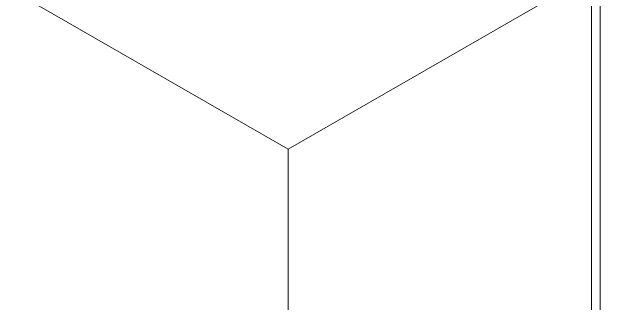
# Model space of a CAD drawing. Header units: millimetres. Extents: x 0 to 8410, y 0 to 5940.
# Drawn here: x 6921.4 to 6971.6, y 4851.2 to 4875 of the extents above; entities that cross this region are included whole.
import ezdxf

# ---------------------------------------------------------------- set-up
doc = ezdxf.new("R2010")
doc.units = ezdxf.units.MM
doc.header["$LTSCALE"] = 10
doc.layers.add('가시적인 것(ISO)', color=3, linetype='Continuous', lineweight=5, true_color=0x00ff00)
doc.layers.add('해치(ISO)', color=7, linetype='Continuous', lineweight=5)

msp = doc.modelspace()

# ---------------------------------------------------------------- hatches: boundary and pattern name
at = {"layer": '해치(ISO)'}
h = msp.add_hatch(dxfattribs=at)
h.set_pattern_fill('ANSI31', color=256, scale=254, angle=75, style=0)
h.set_pattern_definition([(119.99998, (0, 0), (-27.49631, -15.87499), [])])
edge = h.paths.add_edge_path()
edge.add_line((7404.266, 4779.834), (7404.266, 4781.463))
edge.add_line((7404.266, 4781.463), (7404.266, 4781.939))
edge.add_line((7404.266, 4781.939), (7404.266, 4785.699))
edge.add_line((7404.266, 4785.699), (7404.266, 4786.359))
edge.add_line((7404.266, 4786.359), (7404.266, 4792.156))
edge.add_line((7404.266, 4792.156), (7404.266, 4792.172))
edge.add_line((7404.266, 4792.172), (7404.266, 4792.297))
edge.add_line((7404.266, 4792.297), (7404.266, 4796.599))
edge.add_line((7404.266, 4796.599), (7404.266, 4801.485))
edge.add_line((7404.266, 4801.485), (7404.266, 4808.841))
edge.add_line((7404.266, 4808.841), (7404.266, 4812.536))
edge.add_line((7404.266, 4812.536), (7403.364, 4813.055))
edge.add_line((7403.364, 4813.055), (7401.607, 4814.067))
edge.add_line((7401.607, 4814.067), (7401.098, 4814.36))
edge.add_line((7401.098, 4814.36), (7399.485, 4815.289))
edge.add_line((7399.485, 4815.289), (7381.652, 4825.558))
edge.add_line((7381.652, 4825.558), (7377.402, 4828.006))
edge.add_line((7377.402, 4828.006), (7375.982, 4828.824))
edge.add_line((7375.982, 4828.824), (7375.982, 4827.189))
edge.add_ellipse((7378.103, 4825.967), major_axis=(1.497, -2.6), ratio=0.578093, start_angle=225.1108, end_angle=315.1108)
edge.add_line((7378.103, 4823.514), (7397.549, 4812.316))
edge.add_ellipse((7397.549, 4808.637), major_axis=(2.246, -3.9), ratio=0.578093, start_angle=45.1108, end_angle=135.1108, ccw=False)
edge.add_line((7400.731, 4806.805), (7400.731, 4784.323))
edge.add_ellipse((7402.852, 4783.101), major_axis=(1.497, -2.6), ratio=0.578093, start_angle=225.1108, end_angle=315.1108)
edge.add_line((7402.852, 4780.648), (7404.266, 4779.834))
edge = h.paths.add_edge_path()
edge.add_line((6488.28, 5307.315), (6489.694, 5306.501))
edge.add_ellipse((6489.694, 5308.954), major_axis=(1.497, -2.6), ratio=0.578093, start_angle=315.1108, end_angle=405.1108)
edge.add_line((6491.816, 5307.732), (6491.816, 5330.214))
edge.add_ellipse((6494.998, 5328.382), major_axis=(-2.246, 3.9), ratio=0.578093, start_angle=315.1108, end_angle=405.1108, ccw=False)
edge.add_line((6494.998, 5332.061), (6514.443, 5320.863))
edge.add_ellipse((6514.443, 5323.316), major_axis=(1.497, -2.6), ratio=0.578093, start_angle=315.1108, end_angle=405.1108)
edge.add_line((6516.564, 5322.094), (6516.564, 5323.729))
edge.add_line((6516.564, 5323.729), (6498.559, 5334.098))
edge.add_line((6498.559, 5334.098), (6498.547, 5334.105))
edge.add_line((6498.547, 5334.105), (6488.28, 5340.017))
edge.add_line((6488.28, 5340.017), (6488.28, 5307.315))

# ---------------------------------------------------------------- linework, layer by layer
at = {"layer": '가시적인 것(ISO)'}
for p, q in [((6903.273, 4887.254), (6943.932, 4863.84)), ((6969.388, 4838.194), (6969.388, 4878.499)), ((6943.932, 4863.84), (6968.68, 4878.092)), ((6968.68, 4837.787), (6968.68, 4878.092)), ((6943.932, 4822.963), (6943.932, 4863.84))]:
    msp.add_line(p, q, dxfattribs=at)

doc.saveas('drawing.dxf')
